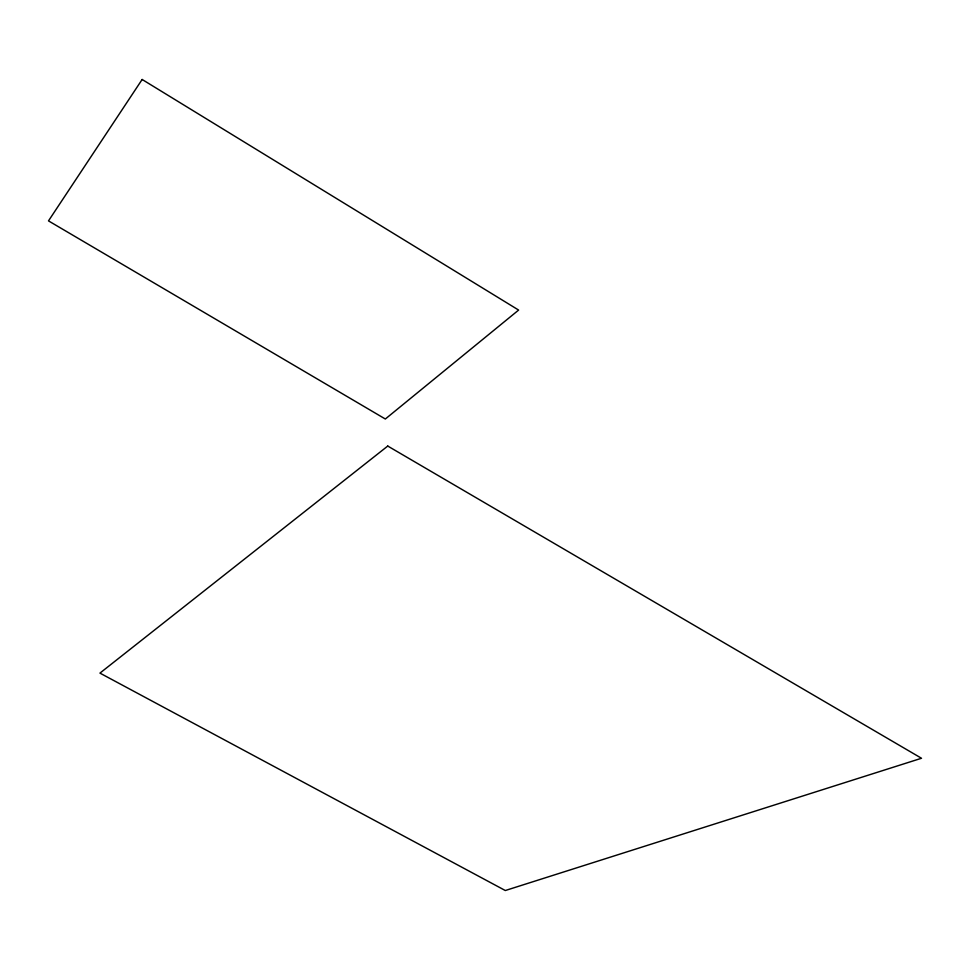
<?xml version="1.0" encoding="UTF-8"?>
<svg xmlns="http://www.w3.org/2000/svg" width="970" height="970" viewBox="0 0 970 970"><rect width="100%" height="100%" fill="white"/><g stroke="black" fill="none" stroke-linecap="round" stroke-linejoin="round"><path stroke-width="1.45" d="M142.141 79.479L48.5 220.881L385.332 419.004L518.623 310.073L142.141 79.479M387.757 446.054L99.946 673.107L505.309 890.521L921.5 758.261L387.757 446.054"/></g></svg>
